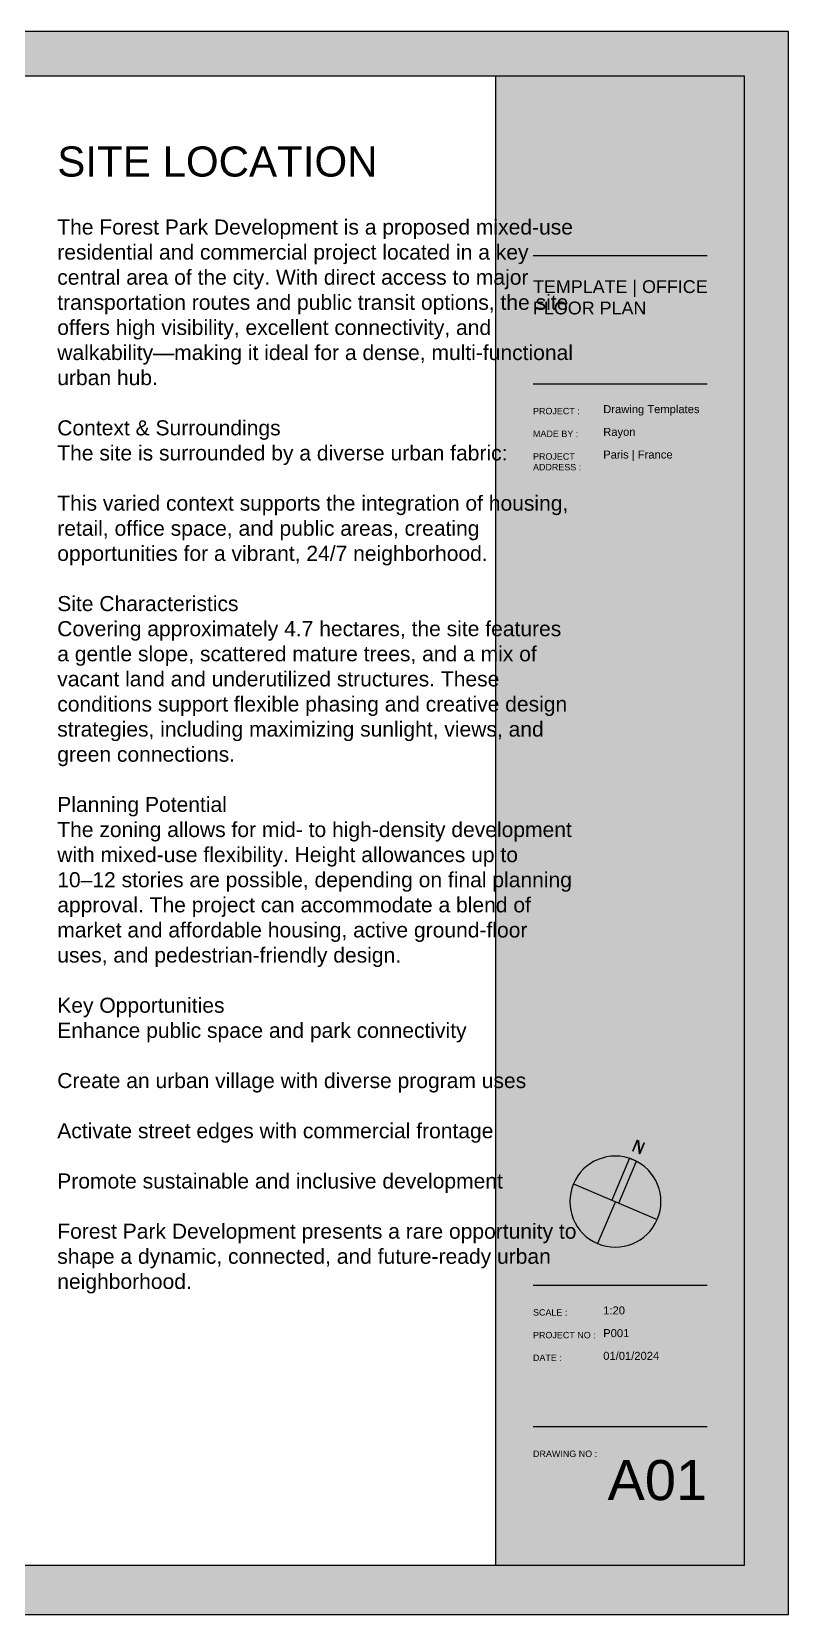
# Model space of a CAD drawing. Header units: metres. Extents: x 202 to 188551, y -77 to 23715.
# Drawn here: x 184943.4 to 185094.1, y 21120.1 to 21435.4 of the extents above; entities that cross this region are included whole.
import ezdxf

# ---------------------------------------------------------------- set-up
doc = ezdxf.new("R2010")
doc.units = ezdxf.units.M
for name, pattern in [('Light Grey Page Line', [0]), ('Page Lines', [0]), ('Style Grey Hatch  Line', [0])]:
    doc.linetypes.add(name, pattern=pattern)
for name, color, linetype, true_color in [('Import - Page 1', 7, 'Continuous', 0xff1493), ('Imported blocks', 7, 'Continuous', 0xc57dd9), ('Zoning', 7, 'Continuous', 0x47d2e2)]:
    doc.layers.add(name, color=color, linetype=linetype, true_color=true_color)
doc.styles.add('Logo Text A3', font='', dxfattribs={"height": 0.0024})
doc.styles.add('Sheet Number A3', font='', dxfattribs={"height": 0.0075})
doc.styles.add('Style_26', font='', dxfattribs={"height": 6})
doc.styles.add('Style_38', font='', dxfattribs={"height": 3})
doc.styles.add('Text M A3', font='', dxfattribs={"height": 0.0015})
doc.styles.add('Text S A3', font='', dxfattribs={"height": 0.0012})
doc.styles.get('Logo Text A3').set_extended_font_data('arial')
doc.styles.get('Sheet Number A3').set_extended_font_data('arial')
doc.styles.get('Style_26').set_extended_font_data('arial')
doc.styles.get('Style_38').set_extended_font_data('arial')
doc.styles.get('Text M A3').set_extended_font_data('arial')
doc.styles.get('Text S A3').set_extended_font_data('arial')

# ---------------------------------------------------------------- blocks, each defined once
blk = doc.blocks.new('ScaledText_8')
at = {"layer": 'Imported blocks', "insert": (-163.0090847169363, 31.17288612575816), "char_height": 0.0015, "width": 0.01316105769230769, "attachment_point": 1, "style": 'Text M A3'}
blk.add_mtext('01/01/2024', dxfattribs=at)
blk = doc.blocks.new('A3  Title block minimal vertical')
at = {"layer": 'Imported blocks', "transparency": 33554483}
for points in [[(-0.2099314073314251, -0.1483019521171113), (-0.2005320687812578, -0.1390564406268284), (-0.2005320687812578, 0.1399498981545296), (0.1550605809780995, 0.1399498981545296), (0.1550605809780995, -0.1390564406268284), (-0.2005320687812578, -0.1390564406268284), (-0.2099314073314251, -0.1483019521171113), (0.2099314073314676, -0.1483019521171113), (0.2099314073314676, 0.1483019521171195), (-0.2099314073314251, 0.1483019521171195), (-0.2099314073314251, -0.1483019521171113)], [(0.180620286116124, -0.06146878940172724), (0.1815376347730086, -0.05930185374886622), (0.1819974989308505, -0.05949653224196715), (0.1821822954928767, -0.06129198126765741), (0.1827987791904129, -0.0598357405094971), (0.1830914200181305, -0.05995962682328857), (0.1821740715158963, -0.06212656211083859), (0.1818814305181397, -0.06200267572506291), (0.1816532951524526, -0.05984379838796855), (0.1809129289012087, -0.06159267109188005), (0.180620286116124, -0.06146878940172724)], [(0.176849900335257, -0.07067501146359047), (0.1781794616563782, -0.0712378667982959), (0.1815048096019954, -0.06338282175359325), (0.1801752482808742, -0.06281996641888782), (0.176849900335257, -0.07067501146359047)]]:
    blk.add_hatch(color=256, dxfattribs=at).paths.add_polyline_path(points, flags=0)
h = blk.add_hatch(color=256, dxfattribs=at)
edge = h.paths.add_edge_path(flags=0)
edge.add_line((0.1729157325874844, 0.1177487475928521), (0.1729157325874844, 0.1287278270255517))
edge.add_line((0.1729157325874844, 0.1287278270255517), (0.1807462492033576, 0.1287278270255517))
edge.add_arc((0.1805990281644988, 0.1254610725425581), 0.003270070165369793, -84.54646110202827, 87.41962837314571, ccw=False)
edge.add_line((0.1809098109081278, 0.1222058040478401), (0.1838130311677988, 0.1222058040478401))
edge.add_line((0.1838130311677988, 0.1222058040478401), (0.1838130311677994, 0.117748747597934))
edge.add_line((0.1838130311677994, 0.117748747597934), (0.1816867290057862, 0.117748747597934))
edge.add_line((0.1816867290057862, 0.117748747597934), (0.1750829251756895, 0.1221240231954549))
edge.add_line((0.1750829251756895, 0.1221240231954549), (0.1750829251757067, 0.117748747597934))
edge.add_line((0.1750829251757067, 0.117748747597934), (0.1729157325874844, 0.1177487475928521))
edge.add_line((0.1729157325874844, 0.1177487475928521), (0.1729157325874844, 0.1177487475928521))
at = {"layer": 'Imported blocks', "linetype": 'Page Lines'}
blk.add_lwpolyline([(-0.2099314073314248, -0.1483019521171226), (0.2099314073314677, -0.1483019521171226), (0.2099314073314677, 0.1483019521171085), (-0.2099314073314248, 0.1483019521171085), (-0.2099314073314248, -0.1483019521171226)], close=True, dxfattribs=at)
at = {"layer": 'Imported blocks', "linetype": 'Light Grey Page Line'}
blk.add_lwpolyline([(-0.2005320687812571, -0.1390564406268426), (0.2016915466515925, -0.1390564406268426), (0.2016915466515925, 0.1399498981545153), (-0.2005320687812571, 0.1399498981545153), (-0.2005320687812571, -0.1390564406268426)], close=True, dxfattribs=at)
at = {"layer": 'Imported blocks', "linetype": 'Page Lines'}
for points in [[(0.1550605809780948, 0.1399498873225211), (0.1550605809780948, -0.1390564115214913)], [(0.1620890018502521, 0.1063220825233825), (0.1946958290670561, 0.1063220825233826)], [(0.1620890018502521, 0.08229276619199163), (0.1946958290670561, 0.08229276619199169)], [(0.1696640652904924, -0.06763296629800761), (0.1853741733023694, -0.07428366977652559)], [(0.1775191192964622, -0.07095831803726764), (0.1741937578623408, -0.07881339494414248)], [(0.1620890018502521, -0.08661477361748393), (0.1946958290670561, -0.08661477361748388)], [(0.1620890018502521, -0.1131120256841145), (0.1946958290670561, -0.1131120256841145)]]:
    blk.add_lwpolyline(points, dxfattribs=at)
blk.add_lwpolyline([(0.1853741690138136, -0.07428368252904301, 1), (0.1696640592010107, -0.06763297828812262, 1), (0.1853741690138136, -0.07428368252904301)], format="xyb", close=True, dxfattribs=at)
at = {"layer": 'Imported blocks', "linetype": 'Style Grey Hatch  Line'}
blk.add_lwpolyline([(0.176849900335257, -0.07067501146359047), (0.1781794616563782, -0.0712378667982959), (0.1815048096019954, -0.06338282175359325), (0.1801752482808742, -0.06281996641888782), (0.176849900335257, -0.07067501146359047)], close=True, dxfattribs=at)
blk = doc.blocks.new('ScaledText_18')
at = {"layer": 'Imported blocks', "insert": (-163.0090847169364, 30.86346822730583), "char_height": 0.0015, "width": 0.01540384615384615, "attachment_point": 1, "style": 'Text M A3'}
blk.add_mtext('Paris | France ', dxfattribs=at)
blk = doc.blocks.new('ScaledText_21')
at = {"layer": 'Imported blocks', "insert": (-163.009084716711, 31.16509325436121), "char_height": 0.0015, "width": 0.01315865384615384, "attachment_point": 1, "style": 'Text M A3'}
blk.add_mtext('P001', dxfattribs=at)
blk = doc.blocks.new('ScaledText_28')
at = {"layer": 'Imported blocks', "insert": (-163.7125384643408, 30.84210519768878), "char_height": 0.0024, "width": 0.04075906085664888, "attachment_point": 1, "style": 'Logo Text A3'}
blk.add_mtext('TEMPLATE | OFFICE FLOOR PLAN', dxfattribs=at)
blk = doc.blocks.new('ScaledText_33')
at = {"layer": 'Imported blocks', "insert": (-162.880430642298, 30.86945706665457), "char_height": 0.0012, "width": 0.01531380675831378, "attachment_point": 1, "style": 'Text S A3'}
blk.add_mtext('PROJECT ADDRESS :', dxfattribs=at)
blk = doc.blocks.new('ScaledText_49')
at = {"layer": 'Imported blocks', "insert": (-163.7394796803852, 34.1430555842989), "char_height": 0.0075, "width": 0.03090911319807309, "attachment_point": 3, "style": 'Sheet Number A3'}
blk.add_mtext('A01', dxfattribs=at)
blk = doc.blocks.new('ScaledText_60')
at = {"layer": 'Imported blocks', "insert": (-162.8804306422971, 31.17887496510691), "char_height": 0.0012, "width": 0.005611538461538461, "attachment_point": 1, "style": 'Text S A3'}
blk.add_mtext('DATE :', dxfattribs=at)
blk = doc.blocks.new('ScaledText_69')
at = {"layer": 'Imported blocks', "insert": (-163.009084716711, 31.15730038275606), "char_height": 0.0015, "width": 0.01315865384615384, "attachment_point": 1, "style": 'Text M A3'}
blk.add_mtext('1:20', dxfattribs=at)
blk = doc.blocks.new('ScaledText_77')
at = {"layer": 'Imported blocks', "insert": (-162.8804306422971, 30.85387132344426), "char_height": 0.0012, "width": 0.009646153846153846, "attachment_point": 1, "style": 'Text S A3'}
blk.add_mtext('PROJECT :', dxfattribs=at)
blk = doc.blocks.new('ScaledText_87')
at = {"layer": 'Imported blocks', "insert": (-162.8804306422971, 30.86166419504942), "char_height": 0.0012, "width": 0.009259615384615385, "attachment_point": 1, "style": 'Text S A3'}
blk.add_mtext('MADE BY :', dxfattribs=at)
blk = doc.blocks.new('ScaledText_97')
at = {"layer": 'Imported blocks', "insert": (-163.009084716711, 30.85567535590889), "char_height": 0.0015, "width": 0.006850961538461538, "attachment_point": 1, "style": 'Text M A3'}
blk.add_mtext('Rayon', dxfattribs=at)
blk = doc.blocks.new('ScaledText_105')
at = {"layer": 'Imported blocks', "insert": (-162.8804306422971, 31.17108209350176), "char_height": 0.0012, "width": 0.01295, "attachment_point": 1, "style": 'Text S A3'}
blk.add_mtext('PROJECT NO :', dxfattribs=at)
blk = doc.blocks.new('ScaledText_114')
at = {"layer": 'Imported blocks', "insert": (-162.8804306422971, 31.1632892218966), "char_height": 0.0012, "width": 0.007021153846153847, "attachment_point": 1, "style": 'Text S A3'}
blk.add_mtext('SCALE :', dxfattribs=at)
blk = doc.blocks.new('ScaledText_117')
at = {"layer": 'Imported blocks', "insert": (-163.009084716711, 30.84788248430374), "char_height": 0.0015, "width": 0.0243188894388678, "attachment_point": 1, "style": 'Text M A3'}
blk.add_mtext('Drawing Templates', dxfattribs=at)
blk = doc.blocks.new('ScaledText_122')
at = {"layer": 'Imported blocks', "insert": (-162.8804306422971, 31.21182893811335), "char_height": 0.0012, "width": 0.01302884615384615, "attachment_point": 1, "style": 'Text S A3'}
blk.add_mtext('DRAWING NO :', dxfattribs=at)

msp = doc.modelspace()

# ---------------------------------------------------------------- block references
at = {"layer": 'Imported blocks', "yscale": 1062.975773071686}
for name, p, xscale in [('ScaledText_28', (359065.7028905789, -11398.50609141317), 1062.975773070967), ('ScaledText_77', (358181.1923622933, -11436.44194042478), 1062.975773071686), ('ScaledText_117', (358331.9290028461, -11429.53069688173), 1062.975773073028), ('ScaledText_87', (358181.1923622933, -11449.24751097785), 1062.975773071686), ('ScaledText_97', (358331.9290026273, -11442.3362674348), 1062.975773071686), ('ScaledText_33', (358181.1923622478, -11462.05308153091), 1062.975773071401), ('ScaledText_18', (358331.9290029976, -11455.14183764571), 1062.975773071686), ('ScaledText_114', (358181.1923622931, -11944.89029294097), 1062.975773071686), ('ScaledText_69', (358331.9290026272, -11937.97904939793), 1062.975773071686), ('ScaledText_105', (358181.1923622931, -11957.69586349404), 1062.975773071686), ('ScaledText_21', (358331.9290026272, -11950.78461995099), 1062.975773071686), ('ScaledText_60', (358181.1923622931, -11970.5014340471), 1062.975773071686), ('ScaledText_8', (358331.9290029975, -11963.5901901619), 1062.975773071686), ('ScaledText_122', (358181.1923622931, -12024.65277231096), 1062.975773071686), ('ScaledText_49', (359129.0014662219, -15142.37128011334), 1062.97577307287)]:
    msp.add_blockref(name, p, dxfattribs=dict(at, xscale=xscale))
at = {"layer": 'Zoning', "xscale": 1062.975773071686, "yscale": 1062.975773071686}
msp.add_blockref('A3  Title block minimal vertical', (184870.9440000002, 21277.77938219974), dxfattribs=at)

# ---------------------------------------------------------------- texts
at = {"layer": 'Import - Page 1', "attachment_point": 1}
for s, insert, char_height, width, style in [('SITE LOCATION', (184948.4843870882, 21412.55224566436), 6, 95.5042759497561, 'Style_26'), ('The Forest Park Development is a proposed mixed-use residential and commercial project located in a key central area of the city. With direct access to major transportation routes and public transit options, the site offers high visibility, excellent connectivity, and walkability—making it ideal for a dense, multi-functional urban hub.\\P\\PContext & Surroundings\\PThe site is surrounded by a diverse urban fabric:\\P\\PThis varied context supports the integration of housing, retail, office space, and public areas, creating opportunities for a vibrant, 24/7 neighborhood.\\P\\PSite Characteristics\\PCovering approximately 4.7 hectares, the site features a gentle slope, scattered mature trees, and a mix of vacant land and underutilized structures. These conditions support flexible phasing and creative design strategies, including maximizing sunlight, views, and green connections.\\P\\PPlanning Potential\\PThe zoning allows for mid- to high-density development with mixed-use flexibility. Height allowances up to 10–12 stories are possible, depending on final planning approval. The project can accommodate a blend of market and affordable housing, active ground-floor uses, and pedestrian-friendly design.\\P\\PKey Opportunities\\PEnhance public space and park connectivity\\P\\PCreate an urban village with diverse program uses\\P\\PActivate street edges with commercial frontage\\P\\PPromote sustainable and inclusive development\\P\\PForest Park Development presents a rare opportunity to shape a dynamic, connected, and future-ready urban neighborhood.', (184948.479183129, 21398.00722009935), 3, 103.2893972083674, 'Style_38')]:
    msp.add_mtext(s, dxfattribs=dict(at, insert=insert, char_height=char_height, width=width, style=style))

doc.saveas('drawing.dxf')
